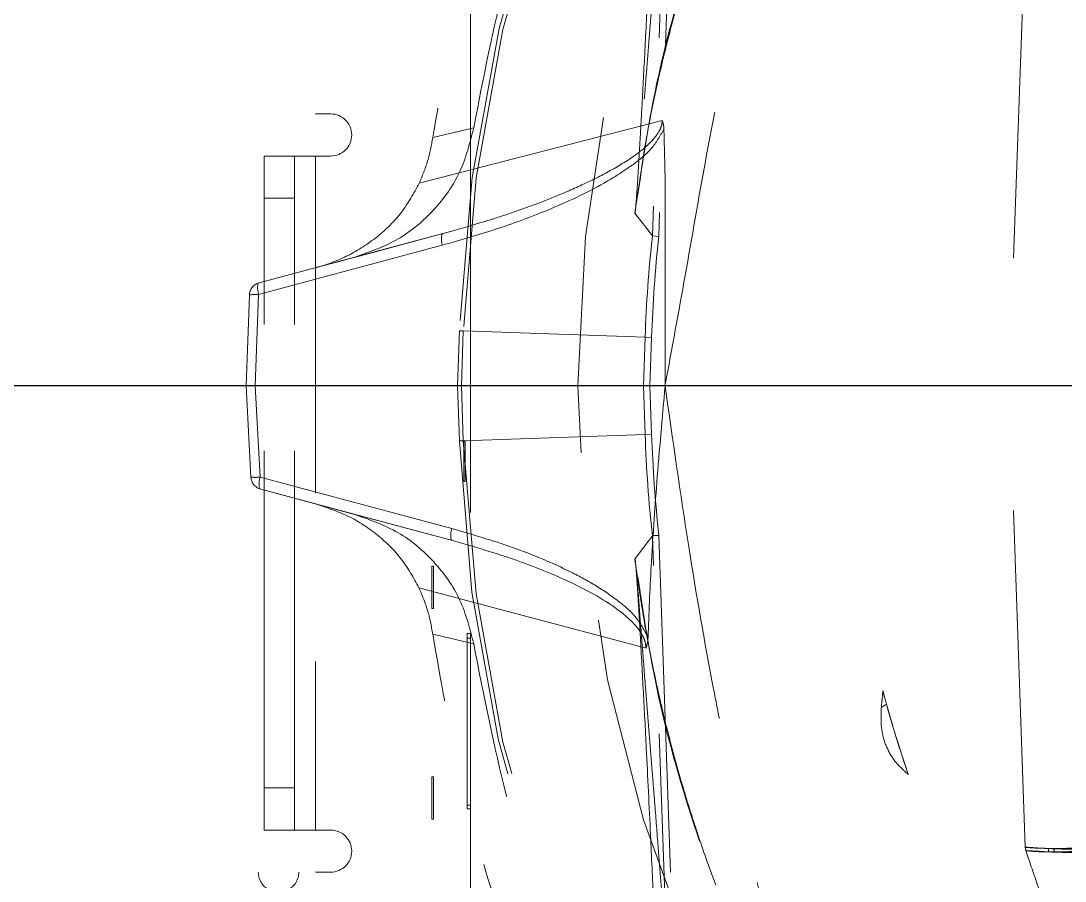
# Model space of a CAD drawing. Header units: millimetres. Extents: x 126 to 938, y 244 to 707.
# Drawn here: x 779.875 to 783.81, y 559.321 to 562.563 of the extents above; entities that cross this region are included whole.
import ezdxf

# ---------------------------------------------------------------- set-up
doc = ezdxf.new("R2010")
doc.units = ezdxf.units.MM
doc.linetypes.add('HIDDEN', pattern=[1.905, 1.27, -0.635])

msp = doc.modelspace()

# ---------------------------------------------------------------- linework, layer by layer
at = {"color": 7, "linetype": 'HIDDEN', "lineweight": 18}
for p, q in [((782.3908, 565.6722), (782.2542, 561.752)), ((782.415, 565.648), (782.2786, 561.7506)), ((781.5695, 562.4503), (781.5695, 562.9999)), ((783.6598, 562.9373), (783.5987, 561.1873)), ((781.5695, 562.7199), (781.5695, 562.1723)), ((781.5695, 561.8943), (781.5695, 562.4503)), ((781.0418, 562.212), (780.9846, 562.212)), ((780.9846, 562.212), (781.0418, 562.212)), ((781.376, 561.951), (782.2915, 562.1868)), ((781.5811, 562.1595), (781.4268, 562.1227)), ((781.5695, 562.1723), (781.5695, 561.6248)), ((780.7916, 559.5132), (780.7916, 562.0532)), ((780.7916, 562.0532), (780.9846, 562.0532)), ((780.7916, 562.0532), (780.7916, 561.8945)), ((780.9059, 562.0532), (780.7916, 562.0532)), ((780.9059, 559.5132), (780.9059, 562.0532)), ((780.9059, 562.0532), (780.9846, 562.0532)), ((780.9059, 561.8945), (780.9059, 562.0532)), ((780.9846, 562.0532), (780.9846, 559.5132)), ((780.9846, 562.0532), (781.0418, 562.0532)), ((781.0418, 562.0532), (780.9846, 562.0532)), ((780.9846, 562.0532), (780.9846, 559.5132)), ((782.3028, 561.2045), (782.3028, 561.9554)), ((782.3028, 561.9554), (782.3028, 561.2045)), ((780.7916, 561.8945), (780.9059, 561.8945)), ((780.7916, 559.672), (780.7916, 561.8945)), ((780.9059, 559.672), (780.9059, 561.8945)), ((781.5695, 561.3448), (781.5695, 561.8943)), ((782.1882, 561.838), (782.2542, 561.752)), ((780.7727, 561.5754), (781.4652, 561.7609)), ((782.2786, 561.7506), (782.2542, 561.752)), ((781.4623, 561.717), (780.7698, 561.5314)), ((780.7727, 561.5754), (781.1369, 561.673)), ((781.5695, 561.6248), (781.5695, 560.7095)), ((780.7237, 561.1873), (780.7356, 561.5288)), ((780.7356, 561.5288), (780.7237, 561.1873)), ((780.7698, 561.5314), (780.7578, 561.1873)), ((781.5201, 561.1873), (781.5273, 561.3949)), ((781.5273, 561.3949), (781.5201, 561.1873)), ((781.5347, 561.1873), (781.5419, 561.3944)), ((781.5419, 561.3944), (782.2269, 561.3705)), ((782.2269, 561.3705), (782.2205, 561.1873)), ((782.2513, 561.3696), (782.2269, 561.3705)), ((782.2513, 561.3696), (782.245, 561.1873)), ((781.5695, 560.7095), (781.5695, 561.3448)), ((782.3028, 561.1924), (782.3028, 561.2045)), ((782.3028, 561.2045), (782.3028, 561.1872)), ((779.5176, 561.1873), (784.425, 561.1873)), ((780.7417, 560.8432), (780.7237, 561.1873)), ((780.7237, 561.1873), (780.7417, 560.8432)), ((780.7578, 561.1873), (782.3024, 561.1873)), ((780.7578, 561.1873), (780.7578, 561.1873)), ((780.7578, 561.1873), (780.7758, 560.8432)), ((781.5273, 560.9796), (781.5201, 561.1873)), ((781.5201, 561.1873), (781.5347, 561.1873)), ((781.5201, 561.1873), (781.5273, 560.9796)), ((781.5419, 560.9801), (781.5347, 561.1873)), ((781.5347, 561.1873), (782.2205, 561.1873)), ((782.245, 561.1873), (782.2205, 561.1873)), ((782.2205, 561.1873), (782.2269, 561.004)), ((782.245, 561.1873), (782.2513, 561.0049)), ((782.3028, 561.1872), (782.3028, 561.1924)), ((785.6941, 561.1873), (783.5987, 561.1873)), ((783.6594, 559.4487), (783.5987, 561.1873)), ((783.5987, 561.1873), (791.3487, 561.1873)), ((782.2513, 561.0049), (782.2269, 561.004)), ((781.5419, 560.9801), (782.2269, 561.004)), ((781.544, 560.9792), (781.5491, 560.9792)), ((781.544, 560.8268), (781.544, 560.9792)), ((781.5491, 560.9792), (781.544, 560.9792)), ((781.544, 560.9792), (781.544, 560.8268)), ((781.5491, 560.9792), (781.5491, 560.8268)), ((781.5491, 560.8268), (781.5491, 560.9792)), ((780.7758, 560.8432), (781.498, 560.6497)), ((781.5491, 560.8268), (781.544, 560.8268)), ((781.544, 560.8268), (781.5491, 560.8268)), ((781.5009, 560.604), (780.7787, 560.7975)), ((780.7787, 560.7975), (781.1369, 560.7015)), ((782.2542, 560.6225), (782.1891, 560.5366)), ((782.2786, 560.6239), (782.415, 556.7265)), ((781.4234, 560.5072), (781.4297, 560.5072)), ((781.4234, 560.3484), (781.4234, 560.5072)), ((781.4234, 560.5072), (781.4297, 560.5072)), ((781.4234, 560.5072), (781.4234, 560.3484)), ((781.4297, 560.3484), (781.4297, 560.5072)), ((781.4297, 560.5072), (781.4297, 560.3484)), ((782.2303, 560.1993), (781.3748, 560.4264)), ((781.4234, 560.3484), (781.4297, 560.3484)), ((781.4234, 560.3484), (781.4297, 560.3484)), ((781.4268, 560.2518), (781.5811, 560.215)), ((781.5568, 560.2536), (781.5695, 560.2536)), ((781.5568, 559.6071), (781.5568, 560.2536)), ((781.5568, 560.237), (781.5568, 559.5936)), ((781.5568, 560.237), (781.5695, 560.237)), ((781.5695, 560.2536), (781.5695, 559.6071)), ((781.5695, 559.5936), (781.5695, 560.237)), ((781.4234, 559.5547), (781.4234, 559.7134)), ((781.4234, 559.7134), (781.4297, 559.7134)), ((781.4234, 559.7134), (781.4297, 559.7134)), ((781.4234, 559.7134), (781.4234, 559.5547)), ((781.4297, 559.5547), (781.4297, 559.7134)), ((781.4297, 559.7134), (781.4297, 559.5547)), ((781.5695, 558.1156), (781.5695, 559.7071)), ((781.5695, 559.7071), (781.5695, 558.4883)), ((780.7916, 559.672), (780.7916, 559.5132)), ((780.9059, 559.672), (780.7916, 559.672)), ((780.9059, 559.5132), (780.9059, 559.672)), ((781.5568, 559.6071), (781.5695, 559.6071)), ((781.5568, 559.5936), (781.5695, 559.5936)), ((781.4234, 559.5547), (781.4297, 559.5547)), ((781.4234, 559.5547), (781.4297, 559.5547)), ((780.9846, 559.5132), (780.7916, 559.5132)), ((780.7916, 559.5132), (780.9059, 559.5132)), ((780.9846, 559.5132), (780.9059, 559.5132)), ((781.0418, 559.5132), (780.9846, 559.5132)), ((780.9846, 559.5132), (781.0418, 559.5132)), ((783.6594, 559.4487), (783.6616, 559.4359)), ((780.9846, 559.3545), (781.0418, 559.3545)), ((781.0418, 559.3545), (780.9846, 559.3545))]:
    msp.add_line(p, q, dxfattribs=at)
at = {"color": 7, "linetype": 'Continuous', "lineweight": 25}
msp.add_line((786.8737, 561.1873), (777.9737, 561.1873), dxfattribs=at)
at = {"color": 7, "linetype": 'HIDDEN', "lineweight": 18, "flags": 128}
for points in [[(781.4652, 561.7609), (781.1968, 561.689), (780.9866, 561.6327)], [(781.4623, 561.717), (781.4607, 561.7253), (781.4597, 561.7333), (781.4592, 561.7406), (781.4593, 561.7471), (781.46, 561.7525), (781.4612, 561.7567), (781.4629, 561.7595), (781.4652, 561.7609)], [(780.9866, 561.6327), (781.0702, 561.6551), (781.1369, 561.673)], [(780.7698, 561.5314), (780.7682, 561.5398), (780.7672, 561.5478), (780.7667, 561.5551), (780.7668, 561.5616), (780.7675, 561.567), (780.7687, 561.5712), (780.7704, 561.574), (780.7727, 561.5754)], [(780.7758, 560.8432), (780.7741, 560.8346), (780.773, 560.8263), (780.7725, 560.8187), (780.7726, 560.812), (780.7732, 560.8063), (780.7745, 560.8019), (780.7764, 560.799), (780.7787, 560.7975)], [(780.9881, 560.7414), (781.2754, 560.6644), (781.5009, 560.604)], [(781.1369, 560.7015), (781.0531, 560.724), (780.9881, 560.7414)], [(781.498, 560.6497), (781.4963, 560.6411), (781.4952, 560.6328), (781.4946, 560.6252), (781.4947, 560.6185), (781.4954, 560.6128), (781.4967, 560.6084), (781.4986, 560.6055), (781.5009, 560.604)], [(782.3908, 556.7024), (782.3143, 558.8977), (782.2542, 560.6225)]]:
    msp.add_lwpolyline(points, dxfattribs=at)
at = {"color": 7, "linetype": 'HIDDEN', "lineweight": 18}
for centre, radius, start, end in [((787.4737, 561.1873), 5.95, 91.99999, 178.00001), ((787.4737, 561.1872), 5.95, 92.00009, 177.99991), ((787.4737, 561.1872), 5.9354, 92.00001, 177.99993), ((787.4737, 561.1873), 5.5, 90, 270), ((787.4737, 561.1873), 5.5, 90, 270), ((781.0418, 562.1326), 0.0794, 270.0043, 89.9957), ((781.0418, 562.1326), 0.0794, 270.0043, 89.9957), ((787.4738, 561.1872), 5.2501, 173.8249, 177.9998), ((787.4673, 561.1876), 5.2192, 173.8065, 178.001), ((780.7856, 561.5271), 0.05, 104.999, 178.0042), ((780.7856, 561.5271), 0.05, 104.999, 178.0042), ((780.7599, 561.4371), 0.0949, 83.9742, 104.7819), ((781.2836, 554.2444), 7.1547, 87.93112, 88.04813), ((787.468, 561.187), 5.2198, 181.9993, 186.1933), ((781.5979, 559.1555), 1.8255, 91.7577, 92.2163), ((787.4737, 561.1872), 5.95, 181.9999, 266.80843), ((787.4737, 561.1872), 5.95, 181.99983, 266.80851), ((787.4737, 561.1873), 5.9354, 182.00006, 268), ((787.474, 561.1873), 5.2503, 182.0004, 186.1751), ((780.7588, 561.0381), 0.1957, 265.0001, 274.9999), ((780.7917, 560.8458), 0.05, 182.9904, 255.0079), ((780.7917, 560.8458), 0.05, 182.9904, 255.0079), ((787.479, 561.1889), 4.5056, 194.8038, 198.987), ((781.0418, 559.4339), 0.0794, 270.0043, 89.9957), ((781.0418, 559.4339), 0.0794, 270.0043, 89.9957), ((783.7978, 559.4453), 0.0513, 181.8452, 196.2683), ((783.8178, 559.4457), 0.0507, 181.8678, 196.8274), ((780.8455, 559.3547), 0.0762, 179.9955, 0.0045), ((780.8455, 559.3547), 0.0762, 179.9955, 0.0045)]:
    msp.add_arc(centre, radius, start, end, dxfattribs=at)
for points, knots in [([(781.5811, 562.1595), (781.6174, 562.347), (781.6901, 562.7221), (781.8672, 563.2683), (782.0922, 563.7963), (782.368, 564.3005), (782.6913, 564.7763), (783.0593, 565.2194), (783.4688, 565.6257), (783.9012, 565.9786), (784.3489, 566.2803), (784.8116, 566.5366), (785.3078, 566.7553), (785.8328, 566.9305), (786.3745, 567.0541), (786.9225, 567.1309), (787.2899, 567.1405), (787.4737, 567.1453)], [0, 0, 0, 0, 0.068199, 0.136432, 0.204715, 0.273055, 0.341472, 0.409974, 0.478575, 0.547289, 0.609103, 0.671275, 0.736055, 0.80262, 0.868751, 0.934351, 1, 1, 1, 1]), ([(786.6232, 566.4318), (786.5474, 566.4184), (786.3924, 566.3909), (786.1568, 566.3361), (785.9236, 566.2714), (785.6991, 566.1982), (785.4783, 566.1159), (785.2465, 566.0177), (784.9847, 565.8913), (784.7038, 565.735), (784.4108, 565.5464), (784.1281, 565.3363), (783.8685, 565.1145), (783.6583, 564.9101), (783.4854, 564.7238), (783.3742, 564.5929), (783.2982, 564.4981), (783.2578, 564.4464), (783.2173, 564.3931), (783.1768, 564.3384), (783.1362, 564.2821), (783.0923, 564.2193), (783.0415, 564.1444), (782.9809, 564.0511), (782.9113, 563.9384), (782.834, 563.8054), (782.7507, 563.6512), (782.6487, 563.4455), (782.5417, 563.2009), (782.4416, 562.9321), (782.3566, 562.6637), (782.2857, 562.3915), (782.2273, 562.1112), (782.201, 561.9274), (782.1882, 561.838)], [0, 0, 0, 0, 0.033674, 0.068945, 0.105819, 0.139632, 0.172254, 0.20898, 0.249813, 0.299456, 0.349625, 0.402271, 0.453508, 0.499002, 0.530556, 0.564763, 0.574162, 0.58374, 0.593501, 0.603445, 0.61357, 0.623876, 0.636985, 0.653207, 0.672543, 0.694992, 0.720552, 0.749221, 0.795531, 0.837364, 0.874723, 0.918716, 0.960474, 1, 1, 1, 1]), ([(782.1986, 561.9019), (782.2169, 562.0255), (782.2587, 562.3072), (782.3717, 562.7357), (782.527, 563.1825), (782.7189, 563.6075), (782.9431, 564.0083), (783.1969, 564.3821), (783.4773, 564.7271), (783.814, 565.0756), (784.213, 565.4146), (784.6768, 565.7291), (785.1603, 565.9885), (785.6566, 566.192), (786.1298, 566.3394), (786.4404, 566.3971), (786.5792, 566.4228)], [0, 0, 0, 0, 0.055568, 0.126608, 0.196694, 0.265763, 0.333769, 0.40069, 0.466522, 0.531278, 0.615981, 0.698908, 0.780096, 0.859549, 0.937235, 1, 1, 1, 1]), ([(782.034, 564.0373), (781.962, 563.8855), (781.8176, 563.5816), (781.6485, 563.1063), (781.5125, 562.6199), (781.4554, 562.2887), (781.4268, 562.1227)], [0, 0, 0, 0, 0.249772, 0.500216, 0.749577, 1, 1, 1, 1]), ([(783.0714, 564.0251), (783.0096, 563.9002), (782.8859, 563.6505), (782.7448, 563.2564), (782.628, 562.8544), (782.533, 562.4456), (782.4514, 562.0279), (782.3799, 561.6092), (782.3281, 561.3293), (782.3028, 561.1924)], [0, 0, 0, 0, 0.141768, 0.283315, 0.425214, 0.567713, 0.710347, 0.858292, 1, 1, 1, 1]), ([(782.3233, 563.5338), (782.3193, 563.4819), (782.3108, 563.3696), (782.2978, 563.2), (782.2833, 563.0147), (782.2693, 562.8374), (782.2569, 562.6825), (782.2474, 562.5635), (782.2399, 562.4685), (782.2331, 562.383), (782.2271, 562.3069), (782.2217, 562.2389), (782.217, 562.1777), (782.2127, 562.1223), (782.2088, 562.0725), (782.2053, 562.0281), (782.2023, 561.989), (782.1996, 561.9548), (782.1971, 561.9246), (782.195, 561.8985), (782.1932, 561.8779), (782.1918, 561.8631), (782.1906, 561.8527), (782.1899, 561.8445), (782.1887, 561.8398), (782.1882, 561.838)], [0, 0, 0, 0, 0.091851, 0.19856, 0.300024, 0.419542, 0.512242, 0.573989, 0.629967, 0.680325, 0.72519, 0.764655, 0.800668, 0.833334, 0.862694, 0.888768, 0.911783, 0.93191, 0.949157, 0.965291, 0.978145, 0.98561, 0.991398, 0.996686, 1, 1, 1, 1]), ([(782.1922, 561.8679), (782.1929, 561.877), (782.195, 561.9035), (782.1979, 561.9472), (782.2011, 561.9978), (782.2042, 562.0503), (782.2075, 562.1065), (782.211, 562.1688), (782.2171, 562.2797), (782.2258, 562.4443), (782.2403, 562.7309), (782.2558, 563.054), (782.2663, 563.3025), (782.2707, 563.4069)], [0, 0, 0, 0, 0.017749, 0.051637, 0.085297, 0.116579, 0.153863, 0.194894, 0.238052, 0.370258, 0.515623, 0.796691, 1, 1, 1, 1]), ([(781.4652, 561.7609), (781.542, 561.7828), (781.6959, 561.8267), (781.8836, 561.8966), (782.0297, 561.9623), (782.1356, 562.0188), (782.2183, 562.0749), (782.2672, 562.1248), (782.2845, 562.1546), (782.2905, 562.1729), (782.2912, 562.1822), (782.2915, 562.1868)], [0, 0, 0, 0, 0.2508442, 0.5018782, 0.6279761, 0.7533798, 0.8782184, 0.9402902, 0.9706706, 0.9855148, 1, 1, 1, 1]), ([(782.2915, 562.1868), (782.2932, 562.1818), (782.2968, 562.1713), (782.2974, 562.1602), (782.2978, 562.1544)], [0, 0, 0, 0, 0.482734, 1, 1, 1, 1]), ([(781.5811, 562.1595), (781.5668, 562.1031), (781.5383, 561.9903), (781.4363, 561.8464), (781.3018, 561.7319), (781.1919, 561.6927), (781.1369, 561.673)], [0, 0, 0, 0, 0.249479, 0.499265, 0.749183, 1, 1, 1, 1]), ([(782.2978, 562.1544), (782.2832, 562.1288), (782.2544, 562.078), (782.1733, 562.0134), (782.0456, 561.9316), (781.8692, 561.8506), (781.664, 561.7745), (781.5295, 561.7361), (781.4623, 561.717)], [0, 0, 0, 0, 0.090941, 0.180265, 0.318407, 0.564406, 0.782362, 1, 1, 1, 1]), ([(782.3028, 561.9554), (782.3018, 561.9926), (782.3001, 562.0589), (782.2985, 562.1252), (782.2978, 562.1544)], [0, 0, 0, 0, 0.560008, 1, 1, 1, 1]), ([(781.4268, 562.1227), (781.4214, 562.093), (781.4105, 562.034), (781.3874, 561.9785), (781.376, 561.951)], [0, 0, 0, 0, 0.502503, 1, 1, 1, 1]), ([(780.9866, 561.6327), (780.9888, 561.6333), (781.0306, 561.6447), (781.1119, 561.6762), (781.2196, 561.7458), (781.3135, 561.8373), (781.3552, 561.9132), (781.376, 561.951)], [0, 0, 0, 0, 0.013238, 0.250638, 0.501, 0.751774, 1, 1, 1, 1]), ([(782.1889, 561.8371), (782.1895, 561.8416), (782.1909, 561.8518), (782.1917, 561.8621), (782.1922, 561.8679)], [0, 0, 0, 0, 0.439215, 1, 1, 1, 1]), ([(780.7578, 561.1873), (780.7533, 561.1872), (780.7451, 561.1872), (780.7346, 561.1873), (780.7276, 561.187), (780.7247, 561.1872), (780.7238, 561.1872), (780.7237, 561.1872), (780.7237, 561.1873)], [0, 0, 0, 0, 0.394107, 0.722537, 0.927983, 0.991606, 0.998389, 1, 1, 1, 1]), ([(782.2379, 560.2398), (782.2414, 560.3289), (782.2489, 560.5234), (782.2714, 560.8393), (782.2916, 561.0658), (782.3024, 561.1872)], [0, 0, 0, 0, 0.281582, 0.614867, 1, 1, 1, 1]), ([(782.3024, 561.1872), (782.3309, 560.9852), (782.3846, 560.603), (782.4583, 560.1793), (782.51, 559.9158), (782.5358, 559.7909), (782.5619, 559.6707), (782.5884, 559.5551), (782.6153, 559.4442), (782.6547, 559.2905), (782.709, 559.0975), (782.7821, 558.8692), (782.861, 558.656), (782.9506, 558.4344), (783.0302, 558.292), (783.0748, 558.2123)], [0, 0, 0, 0, 0.198048, 0.374629, 0.417352, 0.458618, 0.498429, 0.536796, 0.573717, 0.609202, 0.690801, 0.768293, 0.841796, 0.911447, 1, 1, 1, 1]), ([(781.3748, 560.4264), (781.3542, 560.4637), (781.3126, 560.5387), (781.2194, 560.629), (781.111, 560.7007), (781.0291, 560.7278), (780.9881, 560.7414)], [0, 0, 0, 0, 0.247723, 0.498405, 0.749086, 1, 1, 1, 1]), ([(781.1369, 560.7015), (781.1917, 560.682), (781.3012, 560.6428), (781.4357, 560.5288), (781.538, 560.3848), (781.5667, 560.2717), (781.5811, 560.215)], [0, 0, 0, 0, 0.249563, 0.499367, 0.749319, 1, 1, 1, 1]), ([(781.498, 560.6497), (781.5748, 560.6274), (781.7285, 560.5827), (781.9096, 560.5071), (782.0434, 560.4349), (782.1257, 560.3783), (782.1973, 560.3165), (782.2243, 560.2655), (782.2379, 560.2398)], [0, 0, 0, 0, 0.27666, 0.553852, 0.677347, 0.802014, 0.900334, 1, 1, 1, 1]), ([(782.2542, 560.6225), (782.2587, 560.6228), (782.2669, 560.6232), (782.275, 560.6237), (782.2786, 560.6239)], [0, 0, 0, 0, 0.5601586, 1, 1, 1, 1]), ([(782.2303, 560.1993), (782.2295, 560.2077), (782.2278, 560.2247), (782.2131, 560.2565), (782.1746, 560.3058), (782.0742, 560.3838), (781.9127, 560.466), (781.7097, 560.5442), (781.5706, 560.5841), (781.5009, 560.604)], [0, 0, 0, 0, 0.029102, 0.059036, 0.120221, 0.244814, 0.496939, 0.748104, 1, 1, 1, 1]), ([(782.1883, 560.5354), (782.1976, 560.4688), (782.2166, 560.3328), (782.2554, 560.1261), (782.3036, 559.9126), (782.3577, 559.7112), (782.4177, 559.5171), (782.4844, 559.3253), (782.5674, 559.1139), (782.6787, 558.8639), (782.8216, 558.5855), (783.001, 558.2854), (783.2019, 557.9956), (783.4156, 557.728), (783.6132, 557.5109), (783.7937, 557.3322), (783.92, 557.2174), (784.012, 557.1386), (784.0623, 557.0965), (784.1143, 557.0543), (784.1678, 557.0118), (784.2229, 556.9693), (784.2921, 556.9173), (784.3928, 556.8446), (784.5009, 556.7711), (784.6056, 556.7038), (784.6911, 556.651), (784.7863, 556.5948), (784.8915, 556.5357), (785.0576, 556.4476), (785.2768, 556.3426), (785.5406, 556.2337), (785.8056, 556.1395), (786.0751, 556.0592), (786.3522, 555.9913), (786.5345, 555.9586), (786.6232, 555.9427)], [0, 0, 0, 0, 0.029427, 0.0601118, 0.0920571, 0.125264, 0.151383, 0.1810111, 0.214148, 0.2507974, 0.3007912, 0.3511115, 0.4037674, 0.4550719, 0.50096, 0.5322046, 0.5662675, 0.5756555, 0.5852353, 0.5950095, 0.6049763, 0.6151366, 0.6254886, 0.6429089, 0.6695038, 0.6827103, 0.6973837, 0.7135229, 0.7311274, 0.7501964, 0.7958395, 0.8374784, 0.875119, 0.9189318, 0.9605581, 1, 1, 1, 1]), ([(782.1962, 560.4521), (782.1954, 560.4644), (782.1939, 560.4862), (782.1918, 560.5113), (782.1904, 560.5272), (782.1895, 560.5335), (782.189, 560.5365)], [0, 0, 0, 0, 0.436671, 0.774541, 0.890756, 1, 1, 1, 1]), ([(782.1893, 560.5321), (782.1896, 560.5303), (782.1905, 560.5239), (782.1918, 560.5107), (782.1973, 560.4529), (782.2047, 560.3534), (782.216, 560.2103), (782.225, 560.0943), (782.2321, 560.0037), (782.2368, 559.9446), (782.2414, 559.8866), (782.246, 559.8294), (782.2507, 559.7696), (782.2567, 559.6951), (782.2652, 559.5884), (782.2753, 559.4607), (782.2859, 559.3274), (782.2954, 559.2057), (782.3048, 559.0848), (782.3141, 558.9625), (782.3203, 558.8807), (782.3233, 558.8407)], [0, 0, 0, 0, 0.003193, 0.011347, 0.023555, 0.105786, 0.187847, 0.277237, 0.311595, 0.348576, 0.381973, 0.41455, 0.449929, 0.488148, 0.546688, 0.639211, 0.714529, 0.783133, 0.855041, 0.928995, 1, 1, 1, 1]), ([(786.5768, 555.9519), (786.4478, 555.9757), (786.1621, 556.0283), (785.733, 556.1576), (785.2937, 556.3278), (784.8772, 556.5334), (784.4859, 556.7702), (784.122, 557.0357), (783.7872, 557.3269), (783.4502, 557.6752), (783.1242, 558.086), (782.8246, 558.5616), (782.581, 559.0555), (782.3944, 559.5605), (782.2651, 560.0316), (782.2194, 560.3364), (782.1996, 560.4678)], [0, 0, 0, 0, 0.058392, 0.129282, 0.19916, 0.268, 0.335799, 0.402573, 0.468349, 0.533161, 0.61811, 0.701402, 0.783004, 0.86285, 0.940852, 1, 1, 1, 1]), ([(781.3748, 560.4264), (781.3864, 560.3986), (781.41, 560.3423), (781.4212, 560.2823), (781.4268, 560.2518)], [0, 0, 0, 0, 0.4926936, 1, 1, 1, 1]), ([(782.2585, 559.2508), (782.2548, 559.3318), (782.2462, 559.5223), (782.2333, 559.7833), (782.2205, 560.0325), (782.2113, 560.2012), (782.204, 560.3288), (782.1997, 560.3991), (782.197, 560.4403), (782.1962, 560.4521)], [0, 0, 0, 0, 0.20207, 0.47568, 0.651728, 0.824404, 0.896922, 0.970596, 1, 1, 1, 1]), ([(782.1035, 558.2123), (782.0787, 558.2562), (781.9734, 558.4433), (781.8201, 558.7962), (781.6477, 559.2676), (781.5125, 559.7554), (781.4553, 560.0866), (781.4268, 560.2518)], [0, 0, 0, 0, 0.070123, 0.2981, 0.533286, 0.767174, 1, 1, 1, 1]), ([(782.2379, 560.2398), (782.2375, 560.2327), (782.2367, 560.2189), (782.2324, 560.2057), (782.2303, 560.1993)], [0, 0, 0, 0, 0.516063, 1, 1, 1, 1]), ([(787.2862, 555.2321), (787.107, 555.2422), (786.7487, 555.2622), (786.2149, 555.3517), (785.6893, 555.4868), (785.1825, 555.6697), (784.7083, 555.891), (784.2686, 556.1451), (783.8593, 556.4292), (783.4757, 556.7458), (783.0979, 557.1148), (782.735, 557.5402), (782.3981, 558.0244), (782.1109, 558.539), (781.877, 559.0789), (781.6933, 559.6383), (781.6185, 560.0228), (781.5811, 560.215)], [0, 0, 0, 0, 0.065567, 0.131071, 0.19746, 0.263689, 0.327713, 0.388478, 0.449099, 0.509625, 0.570066, 0.641911, 0.713662, 0.78533, 0.856935, 0.928486, 1, 1, 1, 1]), ([(783.123, 560.0377), (783.1219, 560.0263), (783.12, 560.0058), (783.118, 559.9854), (783.1171, 559.9764)], [0, 0, 0, 0, 0.559996, 1, 1, 1, 1]), ([(783.1366, 559.9873), (783.1341, 559.9967), (783.1295, 560.0135), (783.125, 560.0303), (783.123, 560.0377)], [0, 0, 0, 0, 0.5600326, 1, 1, 1, 1]), ([(783.1366, 559.9873), (783.133, 559.9853), (783.1265, 559.9816), (783.12, 559.978), (783.1171, 559.9764)], [0, 0, 0, 0, 0.5600872, 1, 1, 1, 1]), ([(783.1366, 559.9873), (783.1493, 559.9428), (783.1746, 559.8541), (783.204, 559.7666), (783.2186, 559.723)], [0, 0, 0, 0, 0.501163, 1, 1, 1, 1]), ([(783.1171, 559.9764), (783.116, 559.9515), (783.1138, 559.9038), (783.1309, 559.8337), (783.1648, 559.7705), (783.2006, 559.7389), (783.2186, 559.723)], [0, 0, 0, 0, 0.260808, 0.500227, 0.749977, 1, 1, 1, 1]), ([(783.5933, 558.3338), (783.61, 558.4102), (783.6424, 558.5593), (783.7141, 558.7719), (783.8041, 558.9746), (783.9214, 559.1749), (784.0702, 559.3652), (784.2493, 559.5344), (784.3871, 559.6166), (784.4554, 559.6574)], [0, 0, 0, 0, 0.143575, 0.28031, 0.411407, 0.550593, 0.705768, 0.854197, 1, 1, 1, 1]), ([(783.6594, 559.4487), (783.6667, 559.4483), (783.6803, 559.4475), (783.7093, 559.4454), (783.7311, 559.4444), (783.7466, 559.4437)], [0, 0, 0, 0, 0.249508, 0.468349, 1, 1, 1, 1]), ([(783.7671, 559.444), (783.7554, 559.4441), (783.733, 559.4443), (783.7021, 559.4451), (783.6789, 559.4467), (783.6654, 559.4476), (783.6604, 559.4485), (783.6594, 559.4487)], [0, 0, 0, 0, 0.326193, 0.622565, 0.858464, 0.97306, 1, 1, 1, 1]), ([(783.7486, 559.4309), (783.7296, 559.4321), (783.7054, 559.4335), (783.6488, 559.4366), (783.7219, 559.4298), (783.7494, 559.4305), (783.7692, 559.431)], [0, 0, 0, 0, 0.34993, 0.446816, 0.599753, 1, 1, 1, 1]), ([(783.66, 559.4409), (783.6746, 559.3971), (783.7077, 559.2981), (783.747, 559.1984), (783.7712, 559.1425), (783.7722, 559.14)], [0, 0, 0, 0, 0.430962, 0.975078, 1, 1, 1, 1]), ([(783.7466, 559.4437), (783.7591, 559.4432), (783.7857, 559.4421), (783.8271, 559.4412), (783.8715, 559.4405), (783.9198, 559.4402), (783.9743, 559.4402), (784.0382, 559.4405), (784.1175, 559.4411), (784.2247, 559.442), (784.3425, 559.443), (784.4735, 559.444), (784.5988, 559.4447), (784.6887, 559.445), (784.7322, 559.4451)], [0, 0, 0, 0, 0.038315, 0.080766, 0.126257, 0.173498, 0.227715, 0.292141, 0.368033, 0.46889, 0.61839, 0.726501, 0.867642, 1, 1, 1, 1]), ([(784.7341, 559.4306), (784.6561, 559.4306), (784.5088, 559.4307), (784.3011, 559.4297), (784.1212, 559.4282), (783.9703, 559.4273), (783.8495, 559.4276), (783.7789, 559.4299), (783.7486, 559.4309)], [0, 0, 0, 0, 0.237427, 0.448488, 0.63206, 0.785065, 0.907785, 1, 1, 1, 1]), ([(784.5184, 559.4428), (784.4749, 559.4436), (784.3915, 559.4452), (784.2712, 559.4474), (784.1615, 559.4486), (784.0682, 559.4488), (783.9915, 559.448), (783.9245, 559.4468), (783.8656, 559.4454), (783.8123, 559.4442), (783.7819, 559.4441), (783.7671, 559.444)], [0, 0, 0, 0, 0.1734606, 0.3330949, 0.4806716, 0.6113587, 0.7054475, 0.7871539, 0.8787556, 0.9407555, 1, 1, 1, 1]), ([(783.7692, 559.431), (783.8105, 559.4317), (783.9077, 559.4335), (784.0745, 559.4376), (784.2833, 559.436), (784.4362, 559.4333), (784.5195, 559.4319)], [0, 0, 0, 0, 0.165159, 0.38863, 0.666843, 1, 1, 1, 1])]:
    msp.add_open_spline(points, degree=3, knots=knots, dxfattribs=at)

doc.saveas('drawing.dxf')
